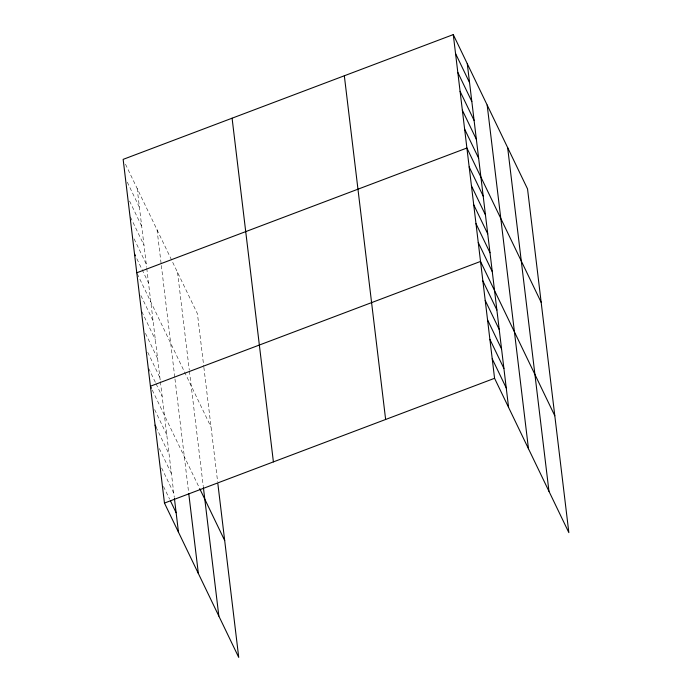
<?xml version="1.0" encoding="UTF-8"?>
<svg xmlns="http://www.w3.org/2000/svg" width="692" height="692" viewBox="0 0 692 692"><rect width="100%" height="100%" fill="white"/><g stroke="black" fill="none" stroke-linecap="round" stroke-linejoin="round"><path stroke-width="0.52" stroke-dasharray="3.46 2.59" d="M125.486 164.22L197.428 313.701L203.742 366.215M127.293 182.152L139.438 207.392M129.568 201.061L141.713 226.293M130.433 217.054L143.979 245.202M134.11 238.87L146.254 264.102M136.852 258.739L148.529 283.002M137.25 273.764L211.06 427.12M140.926 295.579L153.07 320.811M141.791 311.564L155.337 339.711M145.467 333.38L157.612 358.62M147.742 352.289L159.887 377.521M148.607 368.274L155.614 382.84M156.081 383.809L162.153 396.421M152.283 390.089L199.218 487.609M154.627 409.569L166.772 434.801M156.029 427.102L169.107 454.281M159.307 448.52L171.452 473.761M161.643 468L173.787 493.232M163.52 486.502L169.592 499.122M203.863 367.262L217.625 481.736M177.541 272.38L189.279 370.047M189.409 371.102L203.292 486.623M157.049 229.805L161.219 264.465M161.34 265.512L174.851 377.884M174.972 378.931L188.631 492.522M137.163 188.483L146.635 267.25M146.756 268.306L160.267 380.669M160.388 381.724L174.28 497.332"/><path stroke-width="1.04" d="M453.269 34.6L494.572 378.299L568.85 532.632L527.538 188.933L453.269 34.6L123.15 159.368L164.462 503.067L238.731 657.4L217.876 483.829M136.782 272.786L466.901 148.019L541.17 302.352M164.462 503.067L494.572 378.299M455.535 53.5L469.548 82.625M457.81 72.409L471.823 101.525M460.085 91.309L474.098 120.425M462.351 110.21L476.364 139.334M464.626 129.119L478.639 158.234M469.167 166.928L483.18 196.044M471.442 185.828L485.455 214.944M473.709 204.728L487.722 233.844M475.984 223.637L489.997 252.753M478.258 242.537L492.272 271.653M554.802 415.771L480.525 261.438L150.415 386.214L151.349 388.151M482.869 280.917L496.882 310.033M485.213 300.397L499.226 329.513M487.549 319.868L501.562 348.984M489.893 339.348L503.906 368.464M492.228 358.819L506.241 387.935M134.516 253.886L135.45 255.824M199.685 488.578L224.692 540.538M155.095 425.165L156.029 427.102M170.526 501.06L176.131 512.711M507.651 147.612L548.964 491.311M487.168 105.037L528.472 448.736M467.282 63.716L508.585 407.415M344.331 75.774L385.634 419.473M232.088 118.194L273.401 461.893M203.413 487.67L218.845 616.079M188.752 493.552L198.362 573.504M174.41 498.361L178.475 532.183"/></g></svg>
